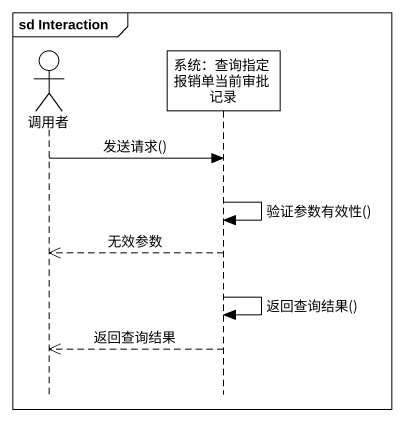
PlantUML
@startuml
mainframe sd Interaction
hide footbox
actor 调用者
participant "系统：查询指定报销单当前审批记录" as 系统_查询指定报销单当前审批记录

调用者 -> 系统_查询指定报销单当前审批记录 : 发送请求()
系统_查询指定报销单当前审批记录 -> 系统_查询指定报销单当前审批记录 : 验证参数有效性()
系统_查询指定报销单当前审批记录 -->> 调用者 : 无效参数
系统_查询指定报销单当前审批记录 -> 系统_查询指定报销单当前审批记录 : 返回查询结果()
系统_查询指定报销单当前审批记录 -->> 调用者 : 返回查询结果
@enduml
